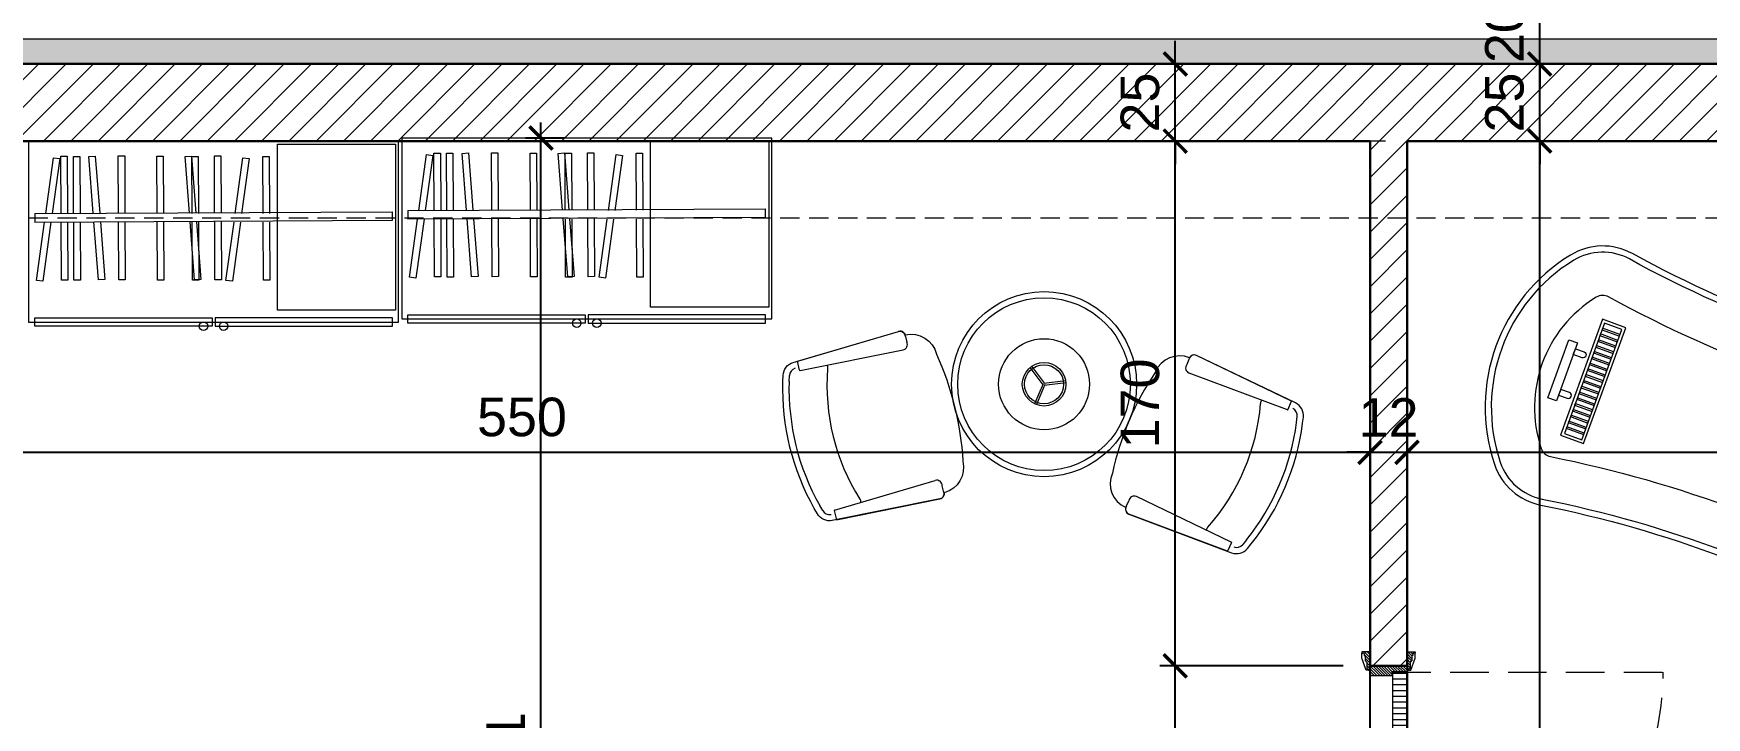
# Model space of a CAD drawing. Header units: centimetres. Extents: x 99002 to 104403, y -55119 to -48358.
# Drawn here: x 101281 to 101823, y -52269 to -52047 of the extents above; entities that cross this region are included whole.
import ezdxf

# ---------------------------------------------------------------- set-up
doc = ezdxf.new("R2010")
doc.units = ezdxf.units.CM
doc.header["$LTSCALE"] = 50
doc.header["$MEASUREMENT"] = 0
doc.linetypes.add('AXES', pattern=[2, 1.25, -0.25, 0.25, -0.25])
doc.linetypes.add('CACHE', pattern=[0.375, 0.25, -0.125])
doc.layers.get('0').update_dxf_attribs({"color": 8})
for name, color, linetype in [('AXES', 10, 'AXES'), ('BORD', 5, 'Continuous'), ('COTE 50ème', 1, 'Continuous')]:
    doc.layers.add(name, color=color, linetype=linetype)
for name, color, linetype, lineweight in [('BANJO', 160, 'Continuous', 9), ('BETON CACHE', 4, 'CACHE', 5), ('CONSOLE ISOL.', 214, 'Continuous', 15), ('door', 44, 'Continuous', 5), ('ISOLATION', 252, 'Continuous', 0), ('MACONNERIE COUPE', 7, 'Continuous', 30), ('MACONNERIE HACHURE', 253, 'Continuous', 13), ('mobilimi', 8, 'Continuous', 9)]:
    doc.layers.add(name, color=color, linetype=linetype, lineweight=lineweight)
doc.layers.add('FMULT', color=150, linetype='Continuous', plot=False)
doc.styles.add('RS_TXT_50', font='arial.ttf', dxfattribs={"height": 12.5})
doc.dimstyles.new('RS_50CM_LINEAIRE', dxfattribs={"dimscale": 5, "dimtxt": 12.5, "dimasz": 1.5, "dimexe": 1, "dimexo": 2.5, "dimgap": 1, "dimtad": 1, "dimdec": 1, "dimrnd": 0.5, "dimdsep": 46, "dimtxsty": 'RS_TXT_50', "dimblk1": 'ARCHTICK', "dimblk2": 'ARCHTICK', "dimsah": 1, "dimcen": 2.5, "dimdle": 1, "dimclrt": 4, "dimadec": 0, "dimazin": 2, "dimtfac": 1, "dimtdec": 1, "dimtix": 1, "dimtmove": 2, "dimatfit": 3, "dimfxl": 1, "dimtolj": 1, "dimtzin": 0, "dimarcsym": 0})

# ---------------------------------------------------------------- blocks, each defined once
blk = doc.blocks.new('A$Cb79da119')
at = {"layer": 'AXES', "lineweight": 5, "ltscale": 1.3}
blk.add_line((3195, -1220), (-1985, -1220), dxfattribs=at)
blk = doc.blocks.new('_ArchTick')
at = {"color": 0, "linetype": 'ByBlock', "const_width": 0.15}
blk.add_lwpolyline([(-0.5, -0.5), (0.5, 0.5)], dxfattribs=at)
blk = doc.blocks.new('*D1191')
at = {"layer": 'COTE 50ème', "color": 0, "lineweight": -2, "ltscale": 0.5, "transparency": 16777216}
for p, q in [((101164.34, -52160.37), (101164.34, -52188.18)), ((101714.34, -52164.53), (101714.34, -52188.18)), ((101159.34, -52183.18), (101719.34, -52183.18))]:
    blk.add_line(p, q, dxfattribs=at)
at = {"layer": 'Defpoints', "color": 0, "ltscale": 0.5, "transparency": 16777216}
for p in [(101164.34, -52147.87), (101714.34, -52152.03), (101714.34, -52183.18)]:
    blk.add_point(p, dxfattribs=at)
at = {"layer": 'COTE 50ème', "color": 0, "lineweight": -2, "ltscale": 0.5, "transparency": 16777216, "xscale": 7.5, "yscale": 7.5, "zscale": 7.5, "rotation": 180}
blk.add_blockref('_ArchTick', (101164.34, -52183.18), dxfattribs=at)
at = {"layer": 'COTE 50ème', "color": 0, "lineweight": -2, "ltscale": 0.5, "transparency": 16777216, "xscale": 7.5, "yscale": 7.5, "zscale": 7.5}
blk.add_blockref('_ArchTick', (101714.34, -52183.18), dxfattribs=at)
at = {"layer": 'COTE 50ème', "color": 4, "ltscale": 0.5, "transparency": 16777216, "insert": (101439.34, -52171.8), "char_height": 12.5, "attachment_point": 5, "style": 'RS_TXT_50'}
blk.add_mtext('\\A1;550', dxfattribs=at)
blk = doc.blocks.new('*D1192')
at = {"layer": 'COTE 50ème', "color": 0, "lineweight": -2, "ltscale": 0.5, "transparency": 16777216}
for p, q in [((101726.34, -52159.61), (101726.34, -52188.18)), ((101714.34, -52164.53), (101714.34, -52188.18)), ((101714.34, -52183.18), (101706.84, -52183.18)), ((101714.34, -52183.18), (101726.34, -52183.18)), ((101726.34, -52183.18), (101733.84, -52183.18))]:
    blk.add_line(p, q, dxfattribs=at)
at = {"layer": 'Defpoints', "color": 0, "ltscale": 0.5, "transparency": 16777216}
for p in [(101726.34, -52147.11), (101714.34, -52152.03), (101726.34, -52183.18)]:
    blk.add_point(p, dxfattribs=at)
at = {"layer": 'COTE 50ème', "color": 0, "lineweight": -2, "ltscale": 0.5, "transparency": 16777216, "xscale": 7.5, "yscale": 7.5, "zscale": 7.5}
blk.add_blockref('_ArchTick', (101714.34, -52183.18), dxfattribs=at)
at = {"layer": 'COTE 50ème', "color": 0, "lineweight": -2, "ltscale": 0.5, "transparency": 16777216, "xscale": 7.5, "yscale": 7.5, "zscale": 7.5, "rotation": 180}
blk.add_blockref('_ArchTick', (101726.34, -52183.18), dxfattribs=at)
at = {"layer": 'COTE 50ème', "color": 4, "ltscale": 0.5, "transparency": 16777216, "insert": (101720.34, -52171.9), "char_height": 12.5, "attachment_point": 5, "style": 'RS_TXT_50'}
blk.add_mtext('\\A1;12', dxfattribs=at)
blk = doc.blocks.new('*D1193')
at = {"layer": 'COTE 50ème', "color": 0, "lineweight": -2, "ltscale": 0.5, "transparency": 16777216}
for p, q in [((101726.34, -52159.61), (101726.34, -52188.18)), ((101969.34, -52163.82), (101969.34, -52188.18)), ((101721.34, -52183.18), (101974.34, -52183.18))]:
    blk.add_line(p, q, dxfattribs=at)
at = {"layer": 'Defpoints', "color": 0, "ltscale": 0.5, "transparency": 16777216}
for p in [(101726.34, -52147.11), (101969.34, -52151.32), (101969.34, -52183.18)]:
    blk.add_point(p, dxfattribs=at)
at = {"layer": 'COTE 50ème', "color": 0, "lineweight": -2, "ltscale": 0.5, "transparency": 16777216, "xscale": 7.5, "yscale": 7.5, "zscale": 7.5, "rotation": 180}
blk.add_blockref('_ArchTick', (101726.34, -52183.18), dxfattribs=at)
at = {"layer": 'COTE 50ème', "color": 0, "lineweight": -2, "ltscale": 0.5, "transparency": 16777216, "xscale": 7.5, "yscale": 7.5, "zscale": 7.5}
blk.add_blockref('_ArchTick', (101969.34, -52183.18), dxfattribs=at)
at = {"layer": 'COTE 50ème', "color": 4, "ltscale": 0.5, "transparency": 16777216, "insert": (101847.84, -52171.79), "char_height": 12.5, "attachment_point": 5, "style": 'RS_TXT_50'}
blk.add_mtext('\\A1;243', dxfattribs=at)
blk = doc.blocks.new('*D1497')
at = {"layer": 'COTE 50ème', "color": 0, "lineweight": -2, "ltscale": 0.5, "transparency": 16777216}
for p, q in [((101769.34, -52612.36), (101769.34, -52077.36)), ((101746.84, -52082.36), (101774.34, -52082.36)), ((101746.84, -52607.36), (101774.34, -52607.36))]:
    blk.add_line(p, q, dxfattribs=at)
at = {"layer": 'Defpoints', "color": 0, "ltscale": 0.5, "transparency": 16777216}
for p in [(101734.34, -52082.36), (101769.34, -52082.36), (101734.34, -52607.36)]:
    blk.add_point(p, dxfattribs=at)
at = {"layer": 'COTE 50ème', "color": 0, "lineweight": -2, "ltscale": 0.5, "transparency": 16777216, "xscale": 7.5, "yscale": 7.5, "zscale": 7.5}
for p, rotation in [((101769.34, -52082.36), 90), ((101769.34, -52607.36), 270)]:
    blk.add_blockref('_ArchTick', p, dxfattribs=dict(at, rotation=rotation))
at = {"layer": 'COTE 50ème', "color": 4, "ltscale": 0.5, "transparency": 16777216, "insert": (101757.96, -52344.86), "char_height": 12.5, "attachment_point": 5, "rotation": 90, "style": 'RS_TXT_50'}
blk.add_mtext('\\A1;525', dxfattribs=at)
blk = doc.blocks.new('*D1498')
at = {"layer": 'COTE 50ème', "color": 0, "lineweight": -2, "ltscale": 0.5, "transparency": 16777216}
for p, q in [((101769.34, -52057.36), (101769.34, -52049.86)), ((101746.84, -52057.36), (101774.34, -52057.36)), ((101769.34, -52082.36), (101769.34, -52057.36)), ((101746.84, -52082.36), (101774.34, -52082.36)), ((101769.34, -52082.36), (101769.34, -52089.86))]:
    blk.add_line(p, q, dxfattribs=at)
at = {"layer": 'Defpoints', "color": 0, "ltscale": 0.5, "transparency": 16777216}
for p in [(101734.34, -52057.36), (101769.34, -52057.36), (101734.34, -52082.36)]:
    blk.add_point(p, dxfattribs=at)
at = {"layer": 'COTE 50ème', "color": 0, "lineweight": -2, "ltscale": 0.5, "transparency": 16777216, "xscale": 7.5, "yscale": 7.5, "zscale": 7.5}
for p, rotation in [((101769.34, -52057.36), 270), ((101769.34, -52082.36), 90)]:
    blk.add_blockref('_ArchTick', p, dxfattribs=dict(at, rotation=rotation))
at = {"layer": 'COTE 50ème', "color": 4, "ltscale": 0.5, "transparency": 16777216, "insert": (101757.96, -52069.86), "char_height": 12.5, "attachment_point": 5, "rotation": 90, "style": 'RS_TXT_50'}
blk.add_mtext('\\A1;25', dxfattribs=at)
blk = doc.blocks.new('*D1499')
at = {"layer": 'COTE 50ème', "color": 0, "lineweight": -2, "ltscale": 0.5, "transparency": 16777216}
for p, q in [((101769.34, -52037.36), (101769.34, -52029.86)), ((101749.13, -52037.36), (101774.34, -52037.36)), ((101769.34, -52057.36), (101769.34, -52037.36)), ((101746.84, -52057.36), (101774.34, -52057.36)), ((101769.34, -52057.36), (101769.34, -52064.86))]:
    blk.add_line(p, q, dxfattribs=at)
at = {"layer": 'Defpoints', "color": 0, "ltscale": 0.5, "transparency": 16777216}
for p in [(101736.63, -52037.36), (101769.34, -52037.36), (101734.34, -52057.36)]:
    blk.add_point(p, dxfattribs=at)
at = {"layer": 'COTE 50ème', "color": 0, "lineweight": -2, "ltscale": 0.5, "transparency": 16777216, "xscale": 7.5, "yscale": 7.5, "zscale": 7.5}
for p, rotation in [((101769.34, -52037.36), 270), ((101769.34, -52057.36), 90)]:
    blk.add_blockref('_ArchTick', p, dxfattribs=dict(at, rotation=rotation))
at = {"layer": 'COTE 50ème', "color": 4, "ltscale": 0.5, "transparency": 16777216, "insert": (101757.96, -52047.36), "char_height": 12.5, "attachment_point": 5, "rotation": 90, "style": 'RS_TXT_50'}
blk.add_mtext('\\A1;20', dxfattribs=at)
blk = doc.blocks.new('*D1511')
at = {"layer": 'COTE 50ème', "color": 0, "lineweight": -2, "ltscale": 0.5, "transparency": 16777216}
for p, q in [((101651.17, -52349.36), (101651.17, -52247.36)), ((101705.59, -52252.36), (101646.17, -52252.36)), ((101704.11, -52344.36), (101646.17, -52344.36))]:
    blk.add_line(p, q, dxfattribs=at)
at = {"layer": 'Defpoints', "color": 0, "ltscale": 0.5, "transparency": 16777216}
for p in [(101651.17, -52252.36), (101718.09, -52252.36), (101716.61, -52344.36)]:
    blk.add_point(p, dxfattribs=at)
at = {"layer": 'COTE 50ème', "color": 0, "lineweight": -2, "ltscale": 0.5, "transparency": 16777216, "xscale": 7.5, "yscale": 7.5, "zscale": 7.5}
for p, rotation in [((101651.17, -52252.36), 90), ((101651.17, -52344.36), 270)]:
    blk.add_blockref('_ArchTick', p, dxfattribs=dict(at, rotation=rotation))
at = {"layer": 'COTE 50ème', "color": 4, "ltscale": 0.5, "transparency": 16777216, "insert": (101639.79, -52298.36), "char_height": 12.5, "attachment_point": 5, "rotation": 90, "style": 'RS_TXT_50'}
blk.add_mtext('\\A1;92', dxfattribs=at)
blk = doc.blocks.new('*D1512')
at = {"layer": 'COTE 50ème', "color": 0, "lineweight": -2, "ltscale": 0.5, "transparency": 16777216}
for p, q in [((101651.17, -52257.36), (101651.17, -52077.36)), ((101701.84, -52082.36), (101646.17, -52082.36)), ((101705.59, -52252.36), (101646.17, -52252.36))]:
    blk.add_line(p, q, dxfattribs=at)
at = {"layer": 'Defpoints', "color": 0, "ltscale": 0.5, "transparency": 16777216}
for p in [(101651.17, -52082.36), (101714.34, -52082.36), (101718.09, -52252.36)]:
    blk.add_point(p, dxfattribs=at)
at = {"layer": 'COTE 50ème', "color": 0, "lineweight": -2, "ltscale": 0.5, "transparency": 16777216, "xscale": 7.5, "yscale": 7.5, "zscale": 7.5}
for p, rotation in [((101651.17, -52082.36), 90), ((101651.17, -52252.36), 270)]:
    blk.add_blockref('_ArchTick', p, dxfattribs=dict(at, rotation=rotation))
at = {"layer": 'COTE 50ème', "color": 4, "ltscale": 0.5, "transparency": 16777216, "insert": (101639.79, -52167.36), "char_height": 12.5, "attachment_point": 5, "rotation": 90, "style": 'RS_TXT_50'}
blk.add_mtext('\\A1;170', dxfattribs=at)
blk = doc.blocks.new('*D1513')
at = {"layer": 'COTE 50ème', "color": 0, "lineweight": -2, "ltscale": 0.5, "transparency": 16777216}
for p, q in [((101651.17, -52057.36), (101651.17, -52049.86)), ((101700.17, -52057.36), (101646.17, -52057.36)), ((101651.17, -52082.36), (101651.17, -52057.36)), ((101701.84, -52082.36), (101646.17, -52082.36)), ((101651.17, -52082.36), (101651.17, -52089.86))]:
    blk.add_line(p, q, dxfattribs=at)
at = {"layer": 'Defpoints', "color": 0, "ltscale": 0.5, "transparency": 16777216}
for p in [(101651.17, -52057.36), (101712.67, -52057.36), (101714.34, -52082.36)]:
    blk.add_point(p, dxfattribs=at)
at = {"layer": 'COTE 50ème', "color": 0, "lineweight": -2, "ltscale": 0.5, "transparency": 16777216, "xscale": 7.5, "yscale": 7.5, "zscale": 7.5}
for p, rotation in [((101651.17, -52057.36), 270), ((101651.17, -52082.36), 90)]:
    blk.add_blockref('_ArchTick', p, dxfattribs=dict(at, rotation=rotation))
at = {"layer": 'COTE 50ème', "color": 4, "ltscale": 0.5, "transparency": 16777216, "insert": (101639.79, -52069.86), "char_height": 12.5, "attachment_point": 5, "rotation": 90, "style": 'RS_TXT_50'}
blk.add_mtext('\\A1;25', dxfattribs=at)
blk = doc.blocks.new('*D1520')
at = {"layer": 'COTE 50ème', "color": 0, "lineweight": -2, "ltscale": 0.5, "transparency": 16777216}
for p, q in [((101445.49, -52487.36), (101445.49, -52076.36)), ((101453.14, -52081.36), (101440.49, -52081.36)), ((101453.14, -52482.36), (101440.49, -52482.36))]:
    blk.add_line(p, q, dxfattribs=at)
at = {"layer": 'Defpoints', "color": 0, "ltscale": 0.5, "transparency": 16777216}
for p in [(101445.49, -52081.36), (101465.64, -52081.36), (101465.64, -52482.36)]:
    blk.add_point(p, dxfattribs=at)
at = {"layer": 'COTE 50ème', "color": 0, "lineweight": -2, "ltscale": 0.5, "transparency": 16777216, "xscale": 7.5, "yscale": 7.5, "zscale": 7.5}
for p, rotation in [((101445.49, -52081.36), 90), ((101445.49, -52482.36), 270)]:
    blk.add_blockref('_ArchTick', p, dxfattribs=dict(at, rotation=rotation))
at = {"layer": 'COTE 50ème', "color": 4, "ltscale": 0.5, "transparency": 16777216, "insert": (101434.11, -52281.86), "char_height": 12.5, "attachment_point": 5, "rotation": 90, "style": 'RS_TXT_50'}
blk.add_mtext('\\A1;401', dxfattribs=at)

msp = doc.modelspace()

# ---------------------------------------------------------------- hatches: boundary and pattern name
at = {"layer": 'door'}
h = msp.add_hatch(dxfattribs=at)
h.set_pattern_fill('ANSI31', color=256, scale=5, angle=1170)
h.set_pattern_definition([(135, (46812.7065, -191101.5466), (-0.4419417382, -0.4419417382), [])])
edge = h.paths.add_edge_path()
edge.add_line((101712.46, -52248.61), (101712.46, -52249.03))
edge.add_line((101712.46, -52249.03), (101712.77, -52249.03))
edge.add_line((101712.77, -52249.03), (101712.77, -52250.79))
edge.add_line((101712.77, -52250.79), (101712.98, -52250.79))
edge.add_arc((101713.3, -52250.79), 0.314, 180, 270)
edge.add_line((101713.3, -52251.11), (101713.3, -52253.2))
edge.add_line((101713.3, -52253.2), (101713.5, -52253.2))
edge.add_arc((101713.82, -52253.2), 0.314, 180, 270)
edge.add_line((101713.82, -52253.51), (101713.82, -52253.72))
edge.add_line((101713.82, -52253.72), (101714.34, -52253.72))
edge.add_line((101714.34, -52253.72), (101714.34, -52247.86))
edge.add_line((101714.34, -52247.86), (101711.72, -52247.86))
edge.add_line((101711.72, -52247.86), (101711.72, -52248.27))
edge.add_line((101711.72, -52248.27), (101712.04, -52248.27))
edge.add_line((101712.04, -52248.27), (101712.04, -52248.19))
edge.add_arc((101712.04, -52248.61), 0.419, 0, 90, ccw=False)
h.paths.add_polyline_path([(101714.34, -52252.36), (101714.34, -52255.51), (101721.52, -52255.51), (101721.52, -52254.25), (101726.34, -52254.25), (101726.34, -52252.36)])
edge = h.paths.add_edge_path()
edge.add_line((101728.23, -52248.61), (101728.23, -52249.03))
edge.add_line((101728.23, -52249.03), (101727.91, -52249.03))
edge.add_line((101727.91, -52249.03), (101727.91, -52250.79))
edge.add_line((101727.91, -52250.79), (101727.7, -52250.79))
edge.add_arc((101727.39, -52250.79), 0.314, -90, 0, ccw=False)
edge.add_line((101727.39, -52251.11), (101727.39, -52253.2))
edge.add_line((101727.39, -52253.2), (101727.18, -52253.2))
edge.add_arc((101726.87, -52253.2), 0.314, -90, 0, ccw=False)
edge.add_line((101726.87, -52253.51), (101726.87, -52253.72))
edge.add_line((101726.87, -52253.72), (101726.34, -52253.72))
edge.add_line((101726.34, -52253.72), (101726.34, -52247.86))
edge.add_line((101726.34, -52247.86), (101728.96, -52247.86))
edge.add_line((101728.96, -52247.86), (101728.96, -52248.27))
edge.add_line((101728.96, -52248.27), (101728.65, -52248.27))
edge.add_line((101728.65, -52248.27), (101728.65, -52248.19))
edge.add_arc((101728.65, -52248.61), 0.419, 90, 180)
h = msp.add_hatch(dxfattribs=at)
h.set_pattern_fill('ANSI31', color=256, scale=15, angle=675)
h.set_pattern_definition([(360, (2765.274, 2407.1684), (2e-15, 1.875), [])])
h.paths.add_polyline_path([(101721.58, -52254.46), (101721.58, -52342.27), (101726.29, -52342.27), (101726.29, -52254.46)])
at = {"layer": 'ISOLATION', "transparency": 33554687}
h = msp.add_hatch(dxfattribs=at)
h.set_pattern_fill('INSUL', color=256, scale=10, angle=225)
h.set_pattern_definition([(225, (101714.6768, -42882.289), (2.6516504, -2.6516504), []), (225, (101715.5607, -42883.173), (2.6516504, -2.6516504), [1.25, -1.25]), (225, (101716.4446, -42884.057), (2.6516504, -2.6516504), [1.25, -1.25])])
h.paths.add_polyline_path([(101021.34, -52049.36), (101021.34, -52115.36), (101131.34, -52115.36), (101131.34, -52154.25), (101139.34, -52154.25), (101139.34, -52107.36), (101029.34, -52107.36), (101029.34, -52057.36), (102144.34, -52057.36), (102144.34, -52049.36)])
at = {"layer": 'MACONNERIE HACHURE'}
h = msp.add_hatch(dxfattribs=at)
h.set_pattern_fill('ANSI31', color=256, scale=50, style=0)
h.set_pattern_definition([(45, (820.335, 14145.356), (-4.41941738, 4.41941738), [])])
h.paths.add_polyline_path([(101879.34, -52767.36), (101899.34, -52767.36), (101899.34, -52797.36), (101879.34, -52797.36)])
h.paths.add_polyline_path([(102379.34, -52767.36), (102359.34, -52767.36), (102359.34, -52797.36), (102379.34, -52797.36)])
h.paths.add_polyline_path([(101799.34, -53762.36), (101824.34, -53762.36), (101824.34, -53856.36), (101799.34, -53856.36)])
h.paths.add_polyline_path([(101799.34, -53737.36), (101824.34, -53737.36), (101824.34, -53581.36), (101876.34, -53581.36), (101876.34, -53559.36), (101864.34, -53559.36), (101864.34, -53569.36), (101739.34, -53569.36), (101739.34, -53581.36), (101799.34, -53581.36)])
h.paths.add_polyline_path([(102459.34, -53762.36), (102434.34, -53762.36), (102434.34, -53856.36), (102459.34, -53856.36)])
h.paths.add_polyline_path([(101694.34, -53762.36), (101524.34, -53762.36), (101524.34, -53737.36), (101694.34, -53737.36)])
h.paths.add_polyline_path([(101399.34, -54162.36), (101499.34, -54162.36), (101499.34, -54187.36), (101399.34, -54187.36)])
h.paths.add_polyline_path([(101739.34, -54162.36), (101679.34, -54162.36), (101679.34, -54187.36), (101764.34, -54187.36), (101764.34, -54122.36), (101799.34, -54122.36), (101799.34, -54097.36), (101739.34, -54097.36)])
h.paths.add_polyline_path([(101059.34, -54032.36), (101059.34, -54097.36), (101164.34, -54097.36), (101164.34, -54162.36), (101219.34, -54162.36), (101219.34, -54187.36), (101139.34, -54187.36), (101139.34, -54122.36), (101029.34, -54122.36), (101029.34, -54057.36), (101011.49, -54057.36), (101011.49, -54032.36)])
h.paths.add_polyline_path([(101029.34, -53762.36), (101054.34, -53762.36), (101054.34, -53795.36), (101029.34, -53795.36)])
h.paths.add_polyline_path([(102859.34, -54162.36), (102759.34, -54162.36), (102759.34, -54187.36), (102859.34, -54187.36)])
h.paths.add_polyline_path([(102519.34, -54162.36), (102579.34, -54162.36), (102579.34, -54187.36), (102494.34, -54187.36), (102494.34, -54122.36), (102459.34, -54122.36), (102459.34, -54097.36), (102519.34, -54097.36)])
h.paths.add_polyline_path([(103199.34, -54032.36), (103199.34, -54097.36), (103094.34, -54097.36), (103094.34, -54162.36), (103039.34, -54162.36), (103039.34, -54187.36), (103119.34, -54187.36), (103119.34, -54122.36), (103229.34, -54122.36), (103229.34, -54057.36), (103247.19, -54057.36), (103247.19, -54032.36)])
h.paths.add_polyline_path([(103229.34, -53762.36), (103204.34, -53762.36), (103204.34, -53795.36), (103229.34, -53795.36)])
h.paths.add_polyline_path([(102902.34, -53762.36), (102919.34, -53762.51), (102919.34, -53737.51), (102902.34, -53737.36)])
h.paths.add_polyline_path([(101356.34, -53762.36), (101339.34, -53762.51), (101339.34, -53737.51), (101356.34, -53737.36)])
h.paths.add_polyline_path([(101054.34, -53677.36), (101029.34, -53677.36), (101029.34, -53737.36), (101054.34, -53737.36)])
h.paths.add_polyline_path([(101524.34, -52789.36), (101514.34, -52789.36), (101514.34, -52777.36), (101554.34, -52777.36), (101554.34, -52789.36), (101544.34, -52789.36), (101544.34, -53107.36), (101714.34, -53107.36), (101714.34, -52789.36), (101636.33, -52789.36), (101636.33, -52777.36), (101734.34, -52777.36), (101734.34, -53137.36), (101164.34, -53137.36), (101164.34, -53182.36), (101139.34, -53182.36), (101139.34, -53132.36), (101029.34, -53132.36), (101029.34, -53112.36), (101139.34, -53112.36), (101139.34, -53062.36), (101164.34, -53062.36), (101164.34, -53107.36), (101524.34, -53107.36)])
h.paths.add_polyline_path([(102564.34, -53762.36), (102734.34, -53762.36), (102734.34, -53737.36), (102564.34, -53737.36)])
h.paths.add_polyline_path([(102859.34, -53731.36), (102859.34, -53736.36), (102807.34, -53736.36), (102807.34, -53737.36), (102802.34, -53737.36), (102802.34, -53731.36)])
h.paths.add_polyline_path([(102309.51, -52902.36), (102359.34, -52902.36), (102359.34, -52942.36), (102309.51, -52942.36)])
h.paths.add_polyline_path([(102149.34, -52902.36), (102189.34, -52902.36), (102189.34, -52942.36), (102149.34, -52942.36)])
h.paths.add_polyline_path([(102289.34, -52547.36), (102379.34, -52547.36), (102379.34, -52607.36), (102532.34, -52607.36), (102532.34, -52344.36), (102544.34, -52344.36), (102544.34, -52482.36), (102554.34, -52482.36), (102554.34, -52494.36), (102544.34, -52494.36), (102544.34, -52632.36), (102379.34, -52632.36), (102379.34, -52667.36), (102359.34, -52667.36), (102359.34, -52583.36), (102289.34, -52583.36), (102289.34, -52632.36), (102254.34, -52632.36), (102254.34, -52612.36), (102264.34, -52612.36), (102264.34, -52562.36), (102289.34, -52562.36), (102289.34, -52578.36), (102359.34, -52578.36), (102359.34, -52552.36), (102289.34, -52552.36)])
h.paths.add_polyline_path([(103094.34, -52154.25), (103119.34, -52154.25), (103119.34, -52107.36), (103094.34, -52107.36)])
h.paths.add_polyline_path([(102734.34, -52789.36), (102744.34, -52789.36), (102744.34, -52777.36), (102704.34, -52777.36), (102704.34, -52789.36), (102714.34, -52789.36), (102714.34, -53107.36), (102544.34, -53107.36), (102544.34, -52789.36), (102622.35, -52789.36), (102622.35, -52777.36), (102524.34, -52777.36), (102524.34, -53137.36), (103094.34, -53137.36), (103094.34, -53182.36), (103119.34, -53182.36), (103119.34, -53132.36), (103229.34, -53132.36), (103229.34, -53112.36), (103119.34, -53112.36), (103119.34, -53062.36), (103094.34, -53062.36), (103094.34, -53107.36), (102734.34, -53107.36)])
h.paths.add_polyline_path([(103204.34, -53677.36), (103229.34, -53677.36), (103229.34, -53737.36), (103204.34, -53737.36)])
h.paths.add_polyline_path([(102459.34, -53737.36), (102434.34, -53737.36), (102434.34, -53581.36), (102382.34, -53581.36), (102382.34, -53559.36), (102394.34, -53559.36), (102394.34, -53569.36), (102519.34, -53569.36), (102519.34, -53581.36), (102459.34, -53581.36)])
h.paths.add_polyline_path([(102434.34, -53932.36), (102434.34, -53952.36), (102384.34, -53952.36), (102384.34, -54072.36), (102359.34, -54072.36), (102359.34, -53957.36), (102341.84, -53957.36), (102341.84, -53932.36)])
h.paths.add_polyline_path([(103094.34, -52482.36), (103094.34, -52424.25), (103119.34, -52424.25), (103119.34, -52477.36), (103229.34, -52477.36), (103229.34, -52567.36), (103204.34, -52567.36), (103204.34, -52502.36), (102871.34, -52502.36), (102871.34, -52675.36), (102859.34, -52675.36), (102859.34, -52667.36), (102803.34, -52667.36), (102803.34, -52655.36), (102859.34, -52655.36), (102859.34, -52507.36), (102711.34, -52507.36), (102711.34, -52655.36), (102721.34, -52655.36), (102721.34, -52667.36), (102699.34, -52667.36), (102699.34, -52494.36), (102646.48, -52494.36), (102646.48, -52482.36)])
h.paths.add_polyline_path([(102859.34, -52809.36), (102859.34, -52789.36), (102836.34, -52789.36), (102836.34, -52777.36), (102859.34, -52777.36), (102859.34, -52767.36), (102871.34, -52767.36), (102871.34, -52797.36), (103094.34, -52797.36), (103094.34, -52809.36)])
h.paths.add_polyline_path([(102294.34, -53447.36), (102294.34, -53459.36), (102382.34, -53459.36), (102382.34, -53467.36), (102394.34, -53467.36), (102394.34, -53447.36)])
h.paths.add_polyline_path([(103204.34, -52797.36), (103229.34, -52797.36), (103229.34, -52747.36), (103204.34, -52747.36)])
h.paths.add_polyline_path([(103204.34, -53447.36), (103229.34, -53447.36), (103229.34, -53497.36), (103204.34, -53497.36)])
h.paths.add_polyline_path([(103094.34, -52847.36), (103119.34, -52847.36), (103119.34, -52902.25), (103094.34, -52902.25)], flags=17)
h.paths.add_polyline_path([(103094.34, -53397.36), (103119.34, -53397.36), (103119.34, -53342.47), (103094.34, -53342.47)])
h.paths.add_polyline_path([(101949.18, -52902.36), (101899.34, -52902.36), (101899.34, -52942.36), (101949.18, -52942.36)])
h.paths.add_polyline_path([(102109.34, -52902.36), (102069.34, -52902.36), (102069.34, -52942.36), (102109.34, -52942.36)])
h.paths.add_polyline_path([(102264.34, -52082.36), (102244.34, -52082.36), (102244.34, -52057.36), (102264.34, -52057.36)])
h.paths.add_polyline_path([(102579.34, -52082.36), (102579.34, -52057.36), (102399.34, -52057.36), (102399.34, -52082.36), (102532.34, -52082.36), (102532.34, -52252.36), (102544.34, -52252.36), (102544.34, -52082.36)])
h.paths.add_polyline_path([(101969.34, -52547.36), (101879.34, -52547.36), (101879.34, -52607.36), (101726.34, -52607.36), (101726.34, -52344.36), (101714.34, -52344.36), (101714.34, -52482.36), (101704.34, -52482.36), (101704.34, -52494.36), (101714.34, -52494.36), (101714.34, -52632.36), (101879.34, -52632.36), (101879.34, -52667.36), (101899.34, -52667.36), (101899.34, -52583.36), (101969.34, -52583.36), (101969.34, -52632.36), (102154.34, -52632.36), (102154.34, -52612.36), (101994.34, -52612.36), (101994.34, -52562.36), (101969.34, -52562.36), (101969.34, -52578.36), (101899.34, -52578.36), (101899.34, -52552.36), (101969.34, -52552.36)])
h.paths.add_polyline_path([(101164.34, -52154.25), (101139.34, -52154.25), (101139.34, -52107.36), (101164.34, -52107.36)])
h.paths.add_polyline_path([(102144.34, -53932.36), (102161.84, -53932.36), (102161.84, -53957.36), (102144.34, -53957.36), (102144.34, -54122.36), (102114.34, -54122.36), (102114.34, -53957.36), (102096.84, -53957.36), (102096.84, -53932.36), (102114.34, -53932.36), (102114.34, -53459.36), (102046.34, -53459.36), (102046.34, -53447.36), (102114.34, -53447.36), (102114.34, -53272.36), (102144.34, -53272.36), (102144.34, -53447.36), (102212.34, -53447.36), (102212.34, -53459.36), (102144.34, -53459.36)])
h.paths.add_polyline_path([(101824.34, -53932.36), (101824.34, -53952.36), (101874.34, -53952.36), (101874.34, -54072.36), (101899.34, -54072.36), (101899.34, -53957.36), (101916.84, -53957.36), (101916.84, -53932.36)])
h.paths.add_polyline_path([(103094.34, -52082.36), (103039.34, -52082.36), (103039.34, -52057.36), (103094.34, -52057.36)])
h.paths.add_polyline_path([(102859.34, -52082.36), (102859.34, -52057.36), (102759.34, -52057.36), (102759.34, -52082.36)])
h.paths.add_polyline_path([(102144.34, -52082.36), (101994.34, -52082.36), (101994.34, -52057.36), (102144.34, -52057.36)])
h.paths.add_polyline_path([(101859.34, -52082.36), (101726.34, -52082.36), (101726.34, -52252.36), (101714.34, -52252.36), (101714.34, -52082.36), (101164.34, -52082.36), (101164.34, -52057.36), (101859.34, -52057.36)])
h.paths.add_polyline_path([(101164.34, -52482.36), (101164.34, -52424.25), (101139.34, -52424.25), (101139.34, -52477.36), (101029.34, -52477.36), (101029.34, -52567.36), (101054.34, -52567.36), (101054.34, -52502.36), (101387.34, -52502.36), (101387.34, -52675.36), (101399.34, -52675.36), (101399.34, -52667.36), (101455.34, -52667.36), (101455.34, -52655.36), (101399.34, -52655.36), (101399.34, -52507.36), (101547.34, -52507.36), (101547.34, -52655.36), (101537.34, -52655.36), (101537.34, -52667.36), (101559.34, -52667.36), (101559.34, -52494.36), (101612.21, -52494.36), (101612.21, -52482.36)])
h.paths.add_polyline_path([(101399.34, -52809.36), (101399.34, -52789.36), (101422.34, -52789.36), (101422.34, -52777.36), (101399.34, -52777.36), (101399.34, -52767.36), (101387.34, -52767.36), (101387.34, -52797.36), (101164.34, -52797.36), (101164.34, -52809.36)])
h.paths.add_polyline_path([(101964.34, -53447.36), (101964.34, -53459.36), (101876.34, -53459.36), (101876.34, -53467.36), (101864.34, -53467.36), (101864.34, -53447.36)])
h.paths.add_polyline_path([(101054.34, -52797.36), (101029.34, -52797.36), (101029.34, -52747.36), (101054.34, -52747.36)])
h.paths.add_polyline_path([(101054.34, -53447.36), (101029.34, -53447.36), (101029.34, -53497.36), (101054.34, -53497.36)])
h.paths.add_polyline_path([(101164.34, -52847.36), (101139.34, -52847.36), (101139.34, -52902.25), (101164.34, -52902.25)], flags=17)
h.paths.add_polyline_path([(101164.34, -53397.36), (101139.34, -53397.36), (101139.34, -53342.47), (101164.34, -53342.47)])

# ---------------------------------------------------------------- linework, layer by layer
at = {"layer": 'BANJO'}
for points in [[(101779.32, -52119.27, 0.349731), (101754.66, -52187.02, 0.269053), (101769.73, -52200.28, -0.083485), (101884.94, -52243.95, 0.962014), (101915.72, -52159.37, -0.083488), (101799.38, -52118.8, 0.268955)], [(101780.36, -52120.98, 0.349731), (101756.55, -52186.39, 0.269053), (101770.12, -52198.32, -0.083335), (101885.75, -52242.11, 0.957176), (101915.16, -52161.31, -0.083338), (101798.42, -52120.55, 0.268955)], [(101787.67, -52132.92, 0.349731), (101769.83, -52181.93, 0.269053), (101772.84, -52184.58, -0.082207), (101891.31, -52229.14, 0.911944), (101911.09, -52174.81, -0.082208), (101791.68, -52132.83, 0.268955)], [(101784.34, -52151.93), (101784.34, -52151.93, -0.414214), (101783.06, -52152.53), (101780.24, -52151.5), (101780.92, -52149.62), (101783.74, -52150.65, -0.414214)], [(101779.55, -52165.09), (101779.55, -52165.09, 0.414214), (101778.95, -52163.81), (101776.14, -52162.78), (101775.45, -52164.66), (101778.27, -52165.69, 0.414214)]]:
    msp.add_lwpolyline(points, format="xyb", close=True, dxfattribs=at)
at = {"layer": 'BANJO', "linetype": 'ByBlock', "ltscale": 5, "flags": 128}
for points in [[(101783.56, -52180.38), (101797.25, -52142.8), (101789.73, -52140.06), (101776.04, -52177.65)], [(101782.96, -52179.1), (101795.96, -52143.39), (101790.33, -52141.34), (101777.33, -52177.05)], [(101789.73, -52142.98), (101789.56, -52143.45), (101795.2, -52145.5), (101795.37, -52145.03)], [(101787.68, -52148.61), (101787.51, -52149.08), (101793.15, -52151.14), (101793.32, -52150.67)], [(101788.36, -52146.73), (101788.19, -52147.2), (101793.83, -52149.26), (101794, -52148.79)], [(101789.05, -52144.85), (101788.88, -52145.32), (101794.51, -52147.38), (101794.68, -52146.91)], [(101785.63, -52154.25), (101785.45, -52154.72), (101791.09, -52156.77), (101791.26, -52156.3)], [(101786.31, -52152.37), (101786.14, -52152.84), (101791.78, -52154.89), (101791.95, -52154.42)], [(101786.99, -52150.49), (101786.82, -52150.96), (101792.46, -52153.02), (101792.63, -52152.55)], [(101783.57, -52159.89), (101783.4, -52160.36), (101789.04, -52162.41), (101789.21, -52161.94)], [(101784.26, -52158.01), (101784.09, -52158.48), (101789.72, -52160.53), (101789.9, -52160.06)], [(101784.94, -52156.13), (101784.77, -52156.6), (101790.41, -52158.65), (101790.58, -52158.18)], [(101781.52, -52165.53), (101781.35, -52166), (101786.99, -52168.05), (101787.16, -52167.58)], [(101782.2, -52163.65), (101782.03, -52164.12), (101787.67, -52166.17), (101787.84, -52165.7)], [(101782.89, -52161.77), (101782.72, -52162.24), (101788.36, -52164.29), (101788.53, -52163.82)], [(101779.47, -52171.17), (101779.3, -52171.63), (101784.93, -52173.69), (101785.11, -52173.22)], [(101780.15, -52169.29), (101779.98, -52169.76), (101785.62, -52171.81), (101785.79, -52171.34)], [(101780.84, -52167.41), (101780.66, -52167.88), (101786.3, -52169.93), (101786.47, -52169.46)], [(101778.1, -52174.92), (101777.93, -52175.39), (101783.57, -52177.45), (101783.74, -52176.98)], [(101778.78, -52173.04), (101778.61, -52173.51), (101784.25, -52175.57), (101784.42, -52175.1)]]:
    msp.add_lwpolyline(points, close=True, dxfattribs=at)
at = {"layer": 'BANJO'}
msp.add_lwpolyline([(101781.61, -52147.75), (101774.77, -52166.54), (101771.95, -52165.51), (101778.79, -52146.72)], close=True, dxfattribs=at)
at = {"layer": 'BETON CACHE', "lineweight": 5, "ltscale": 0.5}
for points in [[(101029.34, -54122.36), (103229.34, -54122.36), (103229.34, -52057.36), (101029.34, -52057.36)], [(101079.34, -54072.36), (103179.34, -54072.36), (103179.34, -52107.36), (101079.34, -52107.36)]]:
    msp.add_lwpolyline(points, close=True, dxfattribs=at)
at = {"layer": 'BORD', "lineweight": 5, "ltscale": 0.5}
msp.add_lwpolyline([(103229.34, -53782.36), (103229.34, -52462.36), (103329.34, -52462.36), (103329.34, -52122.36), (103229.34, -52122.36), (103229.34, -52057.36), (101029.34, -52057.36), (101029.34, -52122.36), (100929.34, -52122.36), (100929.34, -52462.36), (101029.34, -52462.36), (101029.34, -53782.36)], dxfattribs=at)
at = {"layer": 'CONSOLE ISOL.', "lineweight": 5, "ltscale": 0.5}
msp.add_lwpolyline([(101864.34, -53272.36), (102129.34, -53272.36), (102129.34, -54122.36), (101764.34, -54122.36), (101764.34, -54187.36), (101139.34, -54187.36), (101139.34, -54122.36), (101029.34, -54122.36), (101029.34, -54057.36), (100929.34, -54057.36), (100929.34, -53782.36), (101029.34, -53782.36), (101029.34, -52462.36), (100929.34, -52462.36), (100929.34, -52122.36), (101029.34, -52122.36), (101029.34, -52057.36), (101981.84, -52057.36), (101981.84, -52552.36), (101899.34, -52552.36), (101899.34, -52797.36), (101864.34, -52797.36)], close=True, dxfattribs=at)
at = {"layer": 'door', "linetype": 'CACHE'}
msp.add_line((101721.58, -52254.46), (101809.39, -52254.46), dxfattribs=at)
at = {"layer": 'door'}
for points in [[(101712.46, -52248.61), (101712.46, -52249.03), (101712.77, -52249.03), (101712.77, -52250.79), (101712.98, -52250.79, 0.414214), (101713.3, -52251.11), (101713.3, -52253.2), (101713.5, -52253.2, 0.414214), (101713.82, -52253.51), (101713.82, -52253.72), (101714.34, -52253.72), (101714.34, -52247.86), (101711.72, -52247.86), (101711.72, -52248.27), (101712.04, -52248.27), (101712.04, -52248.19, -0.414214), (101712.46, -52248.61)], [(101728.23, -52248.61), (101728.23, -52249.03), (101727.91, -52249.03), (101727.91, -52250.79), (101727.7, -52250.79, -0.414214), (101727.39, -52251.11), (101727.39, -52253.2), (101727.18, -52253.2, -0.414214), (101726.87, -52253.51), (101726.87, -52253.72), (101726.34, -52253.72), (101726.34, -52247.86), (101728.96, -52247.86), (101728.96, -52248.27), (101728.65, -52248.27), (101728.65, -52248.19, 0.414214), (101728.23, -52248.61)]]:
    msp.add_lwpolyline(points, format="xyb", dxfattribs=at)
for points in [[(101713.82, -52253.72), (101713.09, -52253.72), (101711.72, -52249.87), (101711.72, -52248.27)], [(101714.34, -52252.36), (101714.34, -52255.51), (101721.52, -52255.51), (101721.52, -52254.25), (101726.34, -52254.25), (101726.34, -52252.36), (101714.34, -52252.36)], [(101726.87, -52253.72), (101727.6, -52253.72), (101728.96, -52249.87), (101728.96, -52248.27)], [(101721.58, -52254.46), (101721.58, -52342.27), (101726.29, -52342.27), (101726.29, -52254.46), (101721.58, -52254.46)]]:
    msp.add_lwpolyline(points, dxfattribs=at)
at = {"layer": 'door', "linetype": 'CACHE'}
msp.add_arc((101721.35, -52254.37), 88.04, 273.2184, 359.9417, dxfattribs=at)
at = {"layer": 'FMULT', "ltscale": 0.5}
for points in [[(101164.34, -52482.36), (101714.34, -52482.36), (101714.34, -52082.36), (101164.34, -52082.36)], [(101726.34, -52607.36), (101879.34, -52607.38), (101879.34, -52547.36), (101969.34, -52547.36), (101969.34, -52107.36), (101859.34, -52107.36), (101859.34, -52082.36), (101726.34, -52082.36)]]:
    msp.add_lwpolyline(points, close=True, dxfattribs=at)
at = {"layer": 'ISOLATION', "lineweight": 5, "ltscale": 0.5}
msp.add_lwpolyline([(101021.34, -52049.36), (101021.34, -52115.36), (101131.34, -52115.36), (101131.34, -52154.25), (101139.34, -52154.25), (101139.34, -52107.36), (101029.34, -52107.36), (101029.34, -52057.36), (102144.34, -52057.36), (102144.34, -52049.36)], close=True, dxfattribs=at)
at = {"layer": 'MACONNERIE COUPE'}
msp.add_lwpolyline([(101859.34, -52082.36), (101726.34, -52082.36), (101726.34, -52252.36), (101714.34, -52252.36), (101714.34, -52082.36), (101164.34, -52082.36), (101164.34, -52057.36), (101859.34, -52057.36)], close=True, dxfattribs=at)
at = {"layer": 'mobilimi'}
for p, q in [((101281.36, -52105.8), (101397.2, -52105.3)), ((101402.36, -52104.8), (101518.2, -52104.3)), ((101397.2, -52108.12), (101281.36, -52108.67)), ((101284.47, -52108.68), (101284.46, -52108.68)), ((101518.2, -52107.12), (101402.36, -52107.67)), ((101405.47, -52107.68), (101405.46, -52107.68)), ((101528.65, -52153.66), (101561.44, -52144)), ((101529.51, -52156.71), (101562.92, -52150.02)), ((101563.67, -52145.71), (101564.1, -52147.46)), ((101529.38, -52156.62), (101528.65, -52153.66)), ((101608.88, -52160.93), (101604.65, -52155.29)), ((101655.6, -52153.13), (101654.9, -52154.78)), ((101688.9, -52166.58), (101658.08, -52151.8)), ((101525.95, -52160.28), (101526.04, -52158.33)), ((101608.38, -52161.31), (101604.14, -52155.67)), ((101608.34, -52160.99), (101605.58, -52167.48)), ((101608.59, -52160.81), (101615.59, -52159.96)), ((101608.67, -52161.43), (101615.67, -52160.58)), ((101687.56, -52169.45), (101655.65, -52157.49)), ((101608.92, -52161.24), (101606.15, -52167.73)), ((101687.7, -52169.39), (101688.9, -52166.58)), ((101690.5, -52173.54), (101690.72, -52171.6)), ((101540.67, -52201.91), (101573.36, -52192.29)), ((101541.32, -52205.01), (101574.84, -52198.3)), ((101576.02, -52195.75), (101575.59, -52194)), ((101635.4, -52200.54), (101636.1, -52198.88)), ((101669.3, -52212.28), (101638.58, -52197.55)), ((101535.86, -52200.41), (101536.84, -52202.09)), ((101540.59, -52202.05), (101541.32, -52205.01)), ((101668.16, -52215.24), (101636.15, -52203.25)), ((101669.36, -52212.43), (101668.16, -52215.24)), ((101674.29, -52211.57), (101673.05, -52213.07))]:
    msp.add_line(p, q, dxfattribs=at)
for points in [[(101279.34, -52140.99), (101399.34, -52140.99), (101399.34, -52082.36), (101279.34, -52082.36)], [(101360.07, -52083.36), (101398.34, -52083.36), (101398.34, -52137.14), (101360.07, -52137.14)], [(101400.34, -52139.99), (101520.34, -52139.99), (101520.34, -52081.36), (101400.34, -52081.36)], [(101481.07, -52082.36), (101519.34, -52082.36), (101519.34, -52136.14), (101481.07, -52136.14)], [(101402.36, -52138.61), (101459.84, -52138.61), (101459.84, -52141.36), (101402.36, -52141.36)], [(101518.33, -52138.61), (101460.84, -52138.61), (101460.84, -52141.36), (101518.33, -52141.36)], [(101281.36, -52139.61), (101338.84, -52139.61), (101338.84, -52142.36), (101281.36, -52142.36)], [(101397.33, -52139.61), (101339.84, -52139.61), (101339.84, -52142.36), (101397.33, -52142.36)]]:
    msp.add_lwpolyline(points, close=True, dxfattribs=at)
for points in [[(101284.9, -52105.82), (101287.39, -52087.74), (101289.45, -52088.02)], [(101289.45, -52088.02), (101286.99, -52105.81)], [(101289.9, -52105.73), (101289.81, -52087.26), (101291.89, -52087.25)], [(101291.89, -52087.25), (101291.98, -52105.72)], [(101293.97, -52105.78), (101293.88, -52087.31), (101295.96, -52087.3)], [(101295.96, -52087.3), (101296.05, -52105.77)], [(101300.35, -52105.68), (101298.93, -52087.34), (101301, -52087.18)], [(101301, -52087.18), (101302.43, -52105.67)], [(101308.54, -52105.64), (101308.45, -52087.17), (101310.52, -52087.16)], [(101310.52, -52087.16), (101310.61, -52105.63)], [(101321.06, -52105.73), (101320.97, -52087.26), (101323.04, -52087.25)], [(101323.04, -52087.25), (101323.13, -52105.72)], [(101331.5, -52105.68), (101330.08, -52087.34), (101332.15, -52087.18)], [(101332.15, -52087.18), (101333.58, -52105.67)], [(101332.39, -52105.78), (101332.31, -52087.31), (101334.38, -52087.3)], [(101334.38, -52087.3), (101334.47, -52105.77)], [(101339.69, -52105.64), (101339.6, -52087.17), (101341.67, -52087.16)], [(101341.67, -52087.16), (101341.76, -52105.63)], [(101346.36, -52105.82), (101348.85, -52087.74), (101350.91, -52088.02)], [(101350.91, -52088.02), (101348.45, -52105.81)], [(101355.43, -52105.78), (101355.34, -52087.31), (101357.42, -52087.3)], [(101357.42, -52087.3), (101357.51, -52105.77)], [(101405.9, -52104.82), (101408.39, -52086.74), (101410.45, -52087.02)], [(101410.45, -52087.02), (101407.99, -52104.81)], [(101410.9, -52104.73), (101410.81, -52086.26), (101412.89, -52086.25)], [(101412.89, -52086.25), (101412.98, -52104.72)], [(101414.97, -52104.78), (101414.88, -52086.31), (101416.96, -52086.3)], [(101416.96, -52086.3), (101417.05, -52104.77)], [(101421.35, -52104.68), (101419.93, -52086.34), (101422, -52086.18)], [(101422, -52086.18), (101423.43, -52104.67)], [(101429.54, -52104.64), (101429.45, -52086.17), (101431.52, -52086.16)], [(101431.52, -52086.16), (101431.61, -52104.63)], [(101442.06, -52104.73), (101441.97, -52086.26), (101444.04, -52086.25)], [(101444.04, -52086.25), (101444.13, -52104.72)], [(101452.5, -52104.68), (101451.08, -52086.34), (101453.15, -52086.18)], [(101453.15, -52086.18), (101454.58, -52104.67)], [(101453.39, -52104.78), (101453.31, -52086.31), (101455.38, -52086.3)], [(101455.38, -52086.3), (101455.47, -52104.77)], [(101460.69, -52104.64), (101460.6, -52086.17), (101462.67, -52086.16)], [(101462.67, -52086.16), (101462.76, -52104.63)], [(101467.36, -52104.82), (101469.85, -52086.74), (101471.91, -52087.02)], [(101471.91, -52087.02), (101469.45, -52104.81)], [(101476.43, -52104.78), (101476.34, -52086.31), (101478.42, -52086.3)], [(101478.42, -52086.3), (101478.51, -52104.77)], [(101281.36, -52105.8), (101281.36, -52108.67)], [(101397.2, -52105.3), (101397.2, -52108.12)], [(101402.36, -52104.8), (101402.36, -52107.67)], [(101518.2, -52104.3), (101518.2, -52107.12)], [(101286.61, -52108.64), (101283.97, -52127.76), (101281.91, -52127.48), (101284.51, -52108.65)], [(101291.99, -52108.54), (101292.08, -52127.36), (101290.01, -52127.37), (101289.92, -52108.55)], [(101296.06, -52108.59), (101296.15, -52127.41), (101294.08, -52127.42), (101293.99, -52108.6)], [(101302.65, -52108.49), (101304.09, -52127.18), (101302.02, -52127.34), (101300.57, -52108.5)], [(101310.62, -52108.45), (101310.72, -52127.27), (101308.64, -52127.28), (101308.55, -52108.46)], [(101323.15, -52108.54), (101323.24, -52127.36), (101321.16, -52127.37), (101321.07, -52108.55)], [(101333.8, -52108.49), (101335.24, -52127.18), (101333.17, -52127.34), (101331.72, -52108.5)], [(101334.48, -52108.59), (101334.58, -52127.41), (101332.5, -52127.42), (101332.41, -52108.6)], [(101341.78, -52108.45), (101341.87, -52127.27), (101339.79, -52127.28), (101339.7, -52108.46)], [(101348.06, -52108.64), (101345.43, -52127.76), (101343.37, -52127.48), (101345.97, -52108.65)], [(101357.52, -52108.59), (101357.61, -52127.41), (101355.54, -52127.42), (101355.45, -52108.6)], [(101407.61, -52107.64), (101404.97, -52126.76), (101402.91, -52126.48), (101405.51, -52107.65)], [(101412.99, -52107.54), (101413.08, -52126.36), (101411.01, -52126.37), (101410.92, -52107.55)], [(101417.06, -52107.59), (101417.15, -52126.41), (101415.08, -52126.42), (101414.99, -52107.6)], [(101423.65, -52107.49), (101425.09, -52126.18), (101423.02, -52126.34), (101421.57, -52107.5)], [(101431.62, -52107.45), (101431.72, -52126.27), (101429.64, -52126.28), (101429.55, -52107.46)], [(101444.15, -52107.54), (101444.24, -52126.36), (101442.16, -52126.37), (101442.07, -52107.55)], [(101454.8, -52107.49), (101456.24, -52126.18), (101454.17, -52126.34), (101452.72, -52107.5)], [(101455.48, -52107.59), (101455.58, -52126.41), (101453.5, -52126.42), (101453.41, -52107.6)], [(101462.78, -52107.45), (101462.87, -52126.27), (101460.79, -52126.28), (101460.7, -52107.46)], [(101469.06, -52107.64), (101466.43, -52126.76), (101464.37, -52126.48), (101466.97, -52107.65)], [(101478.52, -52107.59), (101478.61, -52126.41), (101476.54, -52126.42), (101476.45, -52107.6)]]:
    msp.add_lwpolyline(points, dxfattribs=at)
for points in [[(101576.21, -52196.31, -0.399393), (101574.84, -52198.3), (101539.97, -52205.28, -0.320293), (101535.12, -52203.1), (101534.13, -52201.41, -0.136318), (101523.96, -52160.19), (101524.04, -52158.24, -0.320293), (101527.33, -52154.05), (101561.44, -52144, -0.399393), (101563.58, -52145.13, -0.412368), (101573.73, -52151.4, -0.093652), (101582.28, -52186.04, -0.412368)], [(101635.12, -52201.06, 0.399393), (101636.15, -52203.25), (101669.45, -52215.72, 0.320293), (101674.59, -52214.35), (101675.83, -52212.84, 0.136318), (101692.48, -52173.78), (101692.71, -52171.84, 0.320293), (101690.14, -52167.17), (101658.08, -52151.8, 0.399393), (101655.79, -52152.57, 0.412368), (101644.76, -52157.13, 0.093652), (101630.77, -52189.95, 0.412368)]]:
    msp.add_lwpolyline(points, format="xyb", close=True, dxfattribs=at)
for centre, radius in [((101608.63, -52161.12), 30), ((101608.63, -52161.12), 28), ((101336.09, -52142.36), 1.38), ((101342.6, -52142.36), 1.38), ((101457.09, -52141.36), 1.38), ((101463.6, -52141.36), 1.38), ((101608.63, -52161.12), 14.75), ((101608.63, -52161.12), 7.06), ((101608.63, -52161.12), 6.33)]:
    msp.add_circle(centre, radius, dxfattribs=at)
for centre, radius, start, end in [((101561.91, -52145.69), 1.76, 359.3489, 105.6934), ((101562.56, -52148.3), 1.76, 282.0351, 28.3796), ((101537.54, -52155.67), 1, 337.5448, 45.4376), ((101656.29, -52155.86), 1.76, 142.4014, 248.7459), ((101657.34, -52153.39), 1.76, 65.0876, 171.4321), ((101603.24, -52162.49), 77.32, 178.339, 209.3894), ((101528.62, -52158.44), 2.58, 106.4046, 177.4443), ((101529.49, -52156.59), 0.115, 193.8642, 281.3238), ((101607.18, -52161.53), 68.94, 175.4455, 212.283), ((101679.8, -52167.14), 1, 125.3434, 193.2362), ((101610.12, -52161.77), 68.94, 318.498, 355.3355), ((101687.6, -52169.34), 0.115, 249.4571, 336.9167), ((101688.16, -52171.31), 2.58, 353.3366, 64.3763), ((101613.85, -52163.34), 77.32, 321.3915, 352.4419), ((101573.83, -52193.98), 1.76, 359.3489, 105.6934), ((101548.26, -52199.12), 1, 342.2909, 50.1837), ((101574.47, -52196.58), 1.76, 282.0351, 28.3796), ((101637.84, -52199.14), 1.76, 65.0876, 171.4321), ((101539.07, -52200.79), 2.58, 210.2841, 281.3238), ((101540.7, -52202.02), 0.115, 106.4046, 193.8642), ((101636.79, -52201.61), 1.76, 142.4014, 248.7459), ((101662.26, -52208.31), 1, 120.5972, 188.4901), ((101669.25, -52212.39), 0.115, 336.9167, 64.3763), ((101671.06, -52211.43), 2.58, 249.4571, 320.4968)]:
    msp.add_arc(centre, radius, start, end, dxfattribs=at)

# ---------------------------------------------------------------- block references
at = {"layer": 'MACONNERIE COUPE', "lineweight": 5, "ltscale": 0.5}
msp.add_blockref('A$Cb79da119', (101124.34, -50862.36), dxfattribs=at)

# ---------------------------------------------------------------- dimensions: what is measured, and where the dimension line sits
at = {"layer": 'COTE 50ème', "ltscale": 0.5}
for base, p1, p2, picture, middle in [((101769.34, -52037.36), (101734.34, -52057.36), (101736.63, -52037.36), '*D1499', (101757.96, -52047.36)), ((101651.17, -52057.36), (101714.34, -52082.36), (101712.67, -52057.36), '*D1513', (101639.79, -52069.86)), ((101769.34, -52057.36), (101734.34, -52082.36), (101734.34, -52057.36), '*D1498', (101757.96, -52069.86)), ((101445.49, -52081.36), (101465.64, -52482.36), (101465.64, -52081.36), '*D1520', (101434.11, -52281.86)), ((101651.17, -52082.36), (101718.09, -52252.36), (101714.34, -52082.36), '*D1512', (101639.79, -52167.36)), ((101769.34, -52082.36), (101734.34, -52607.36), (101734.34, -52082.36), '*D1497', (101757.96, -52344.86)), ((101651.17, -52252.36), (101716.61, -52344.36), (101718.09, -52252.36), '*D1511', (101639.79, -52298.36))]:
    dim = msp.add_linear_dim(base=base, p1=p1, p2=p2, angle=90, dimstyle='RS_50CM_LINEAIRE', dxfattribs=at)
    dim.commit()
    dim.dimension.update_dxf_attribs({"geometry": picture, "text_midpoint": middle})
for base, p1, p2, picture, middle in [((101714.34, -52183.18), (101164.34, -52147.87), (101714.34, -52152.03), '*D1191', (101439.34, -52171.8)), ((101726.34, -52183.18), (101714.34, -52152.03), (101726.34, -52147.11), '*D1192', (101720.34, -52171.9)), ((101969.34, -52183.18), (101726.34, -52147.11), (101969.34, -52151.32), '*D1193', (101847.84, -52171.79))]:
    dim = msp.add_linear_dim(base=base, p1=p1, p2=p2, dimstyle='RS_50CM_LINEAIRE', dxfattribs=at)
    dim.commit()
    dim.dimension.update_dxf_attribs({"geometry": picture, "text_midpoint": middle})

doc.saveas('drawing.dxf')
